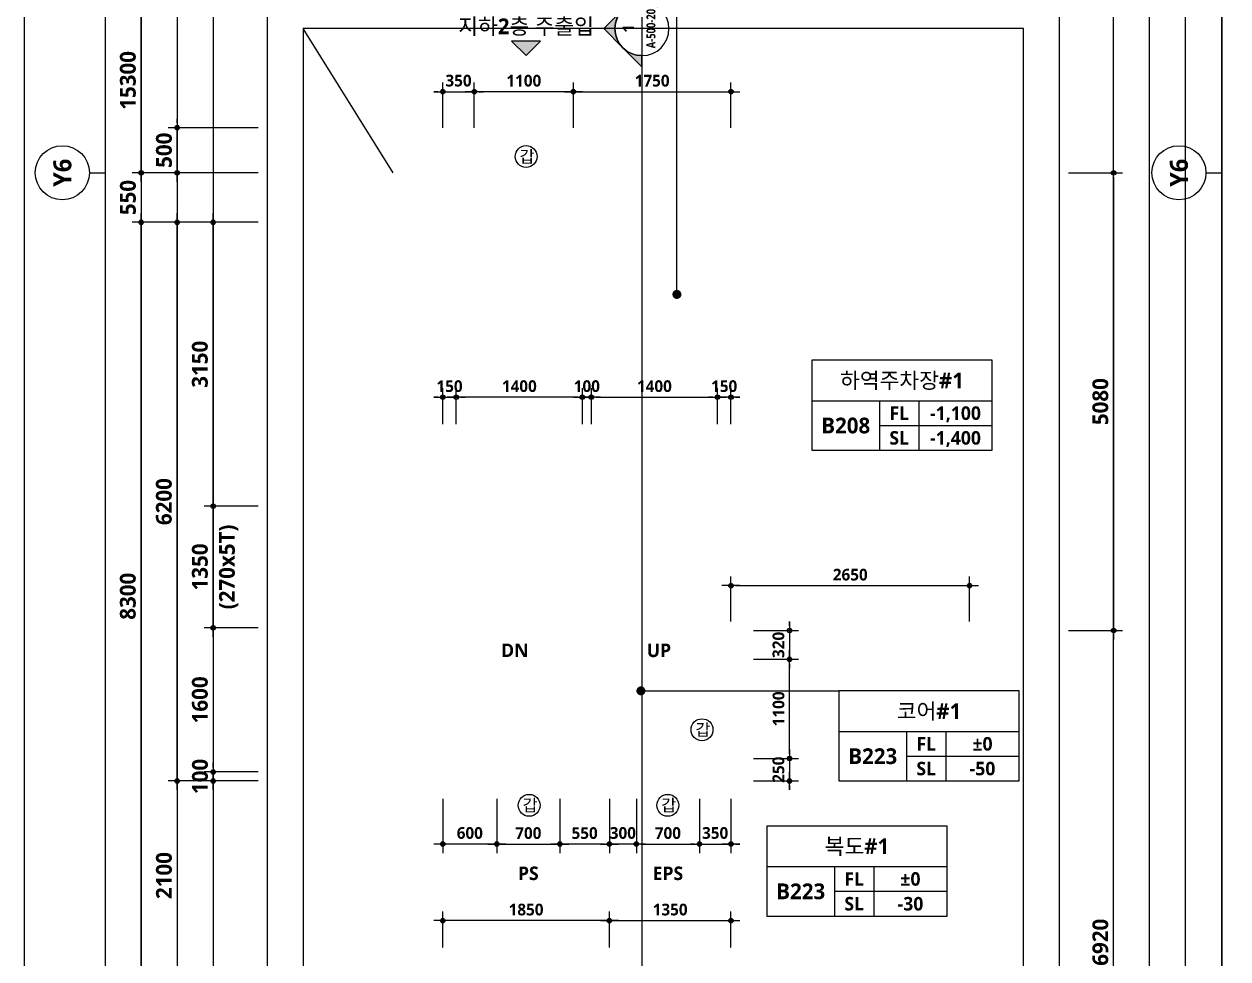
# Model space of a CAD drawing. Header units: millimetres. Extents: x -12482 to 126000, y 0 to 220200.
# Drawn here: x 1000 to 14369, y 12375 to 22750 of the extents above; entities that cross this region are included whole.
import ezdxf
from ezdxf.enums import TextEntityAlignment as Align

# ---------------------------------------------------------------- set-up
doc = ezdxf.new("R2010")
doc.units = ezdxf.units.MM
doc.header["$LTSCALE"] = 60
doc.linetypes.add('CEN', pattern=[62, 60, -1, 0, -1])
doc.layers.get('Defpoints').update_dxf_attribs({"color": 153})
for name, color, linetype in [('A-ANNO-DIM', 4, 'Continuous'), ('A-ANNO-ENT', 1, 'Continuous'), ('A-ANNO-GRA1', 7, 'Continuous'), ('A-ANNO-SYMB', 7, 'Continuous'), ('A-ANNO-TEXT1', 7, 'Continuous'), ('A-ANNO-TEXT2', 3, 'Continuous'), ('A-ANNO-TITL', 7, 'Continuous'), ('A-ST-AXIS-BUB', 7, 'Continuous'), ('A-ST-AXIS-DIM', 7, 'Continuous'), ('AA-MKXS', 3, 'Continuous'), ('AA-MKXX', 3, 'Continuous')]:
    doc.layers.add(name, color=color, linetype=linetype)
for name, color, linetype, plot in [('Defpoint', 161, 'Continuous', False), ('G(그리드1)', 185, 'Continuous', False), ('G(그리드2)', 235, 'Continuous', False)]:
    doc.layers.add(name, color=color, linetype=linetype, plot=plot)
doc.styles.add('2020음성 1차', font='NanumGothicBold.ttf')
doc.styles.add('SAMOO', font='romans.shx', dxfattribs={"bigfont": 'whgtxt.shx'})
doc.styles.add('SH_나눔', font='')
doc.styles.add('SH_진천_나눔', font='')
doc.styles.get('SH_나눔').set_extended_font_data('NanumGothic', bold=True)
doc.styles.get('SH_진천_나눔').set_extended_font_data('NanumGothic', bold=True)
doc.dimstyles.new('SHP 50', dxfattribs={"dimscale": 50, "dimtxt": 3.5, "dimasz": 1, "dimexe": 2, "dimexo": 2, "dimgap": 1, "dimtad": 1, "dimdec": 0, "dimzin": 0, "dimdsep": 46, "dimtxsty": 'SH_진천_나눔', "dimblk": 'DIMDOT', "dimcen": 0.09, "dimclrd": 256, "dimclre": 256, "dimclrt": 3, "dimadec": 0, "dimazin": 1, "dimtfac": 1, "dimtdec": 0, "dimtix": 1, "dimtmove": 2, "dimatfit": 0, "dimldrblk": 'DIMDOT', "dimfxl": 1, "dimtolj": 1, "dimtzin": 0, "dimlwd": -1, "dimlwe": -1, "dimarcsym": 0})
doc.dimstyles.new('SHP 50내부', dxfattribs={"dimscale": 50, "dimtxt": 2.6, "dimasz": 1, "dimexe": 2, "dimexo": 2, "dimgap": 1, "dimtad": 1, "dimdec": 0, "dimzin": 0, "dimdsep": 46, "dimtxsty": '2020음성 1차', "dimblk": 'DIMDOT', "dimcen": 0.09, "dimclrd": 256, "dimclre": 256, "dimclrt": 3, "dimadec": 0, "dimazin": 1, "dimtfac": 1, "dimtdec": 0, "dimtix": 1, "dimtmove": 2, "dimatfit": 0, "dimldrblk": 'DIMDOT', "dimfxl": 1, "dimtolj": 1, "dimtzin": 0, "dimlwd": -1, "dimlwe": -1, "dimarcsym": 0})

# ---------------------------------------------------------------- blocks, each defined once
blk = doc.blocks.new('DIMDOT')
at = {"color": 0}
blk.add_line((-2, 0), (2, 0), dxfattribs=at)
for radius in [0.5, 0.25]:
    blk.add_circle((0, 0), radius, dxfattribs=at)
blk = doc.blocks.new('*D17048')
at = {"layer": 'A-ST-AXIS-DIM'}
for p, q in [((3600, 20550), (2200, 20550)), ((2300, 12300), (2300, 20500)), ((3600, 12250), (2200, 12250))]:
    blk.add_line(p, q, dxfattribs=at)
at = {"layer": 'Defpoints', "color": 0}
for p in [(2300, 20550), (3700, 20550), (3700, 12250)]:
    blk.add_point(p, dxfattribs=at)
at = {"layer": 'A-ST-AXIS-DIM', "linetype": 'ByBlock', "xscale": 50, "yscale": 50, "zscale": 50}
for p, rotation in [((2300, 20550), 90), ((2300, 12250), 270)]:
    blk.add_blockref('DIMDOT', p, dxfattribs=dict(at, rotation=rotation))
at = {"layer": 'A-ST-AXIS-DIM', "color": 3, "insert": (2153, 16400), "char_height": 175, "attachment_point": 5, "rotation": 90, "style": 'SH_진천_나눔'}
blk.add_mtext('\\A1;8300', dxfattribs=at)
blk = doc.blocks.new('A-ST-AXIS-BUB-1')
at = {"layer": 'A-ST-AXIS-BUB'}
blk.add_line((0, 350), (0, 0), dxfattribs=at)
blk.add_circle((0, 950), 600, dxfattribs=at)
blk = doc.blocks.new('*D17052')
at = {"layer": 'A-ST-AXIS-DIM'}
for p, q in [((12600, 21100), (13200, 21100)), ((13100, 21050), (13100, 16070)), ((12600, 16020), (13200, 16020))]:
    blk.add_line(p, q, dxfattribs=at)
at = {"layer": 'Defpoints', "color": 0}
for p in [(12500, 21100), (12500, 16020), (13100, 16020)]:
    blk.add_point(p, dxfattribs=at)
at = {"layer": 'A-ST-AXIS-DIM', "linetype": 'ByBlock', "xscale": 50, "yscale": 50, "zscale": 50}
for p, rotation in [((13100, 21100), 90), ((13100, 16020), 270)]:
    blk.add_blockref('DIMDOT', p, dxfattribs=dict(at, rotation=rotation))
at = {"layer": 'A-ST-AXIS-DIM', "color": 3, "insert": (12953, 18560), "char_height": 175, "attachment_point": 5, "rotation": 90, "style": 'SH_진천_나눔'}
blk.add_mtext('\\A1;5080', dxfattribs=at)
blk = doc.blocks.new('*D17053')
at = {"layer": 'A-ST-AXIS-DIM'}
for p, q in [((12600, 16020), (13200, 16020)), ((13100, 9150), (13100, 15970)), ((12600, 9100), (13200, 9100))]:
    blk.add_line(p, q, dxfattribs=at)
at = {"layer": 'Defpoints', "color": 0}
for p in [(12500, 16020), (13100, 16020), (12500, 9100)]:
    blk.add_point(p, dxfattribs=at)
at = {"layer": 'A-ST-AXIS-DIM', "linetype": 'ByBlock', "xscale": 50, "yscale": 50, "zscale": 50}
for p, rotation in [((13100, 16020), 90.00000000000001), ((13100, 9100), 270)]:
    blk.add_blockref('DIMDOT', p, dxfattribs=dict(at, rotation=rotation))
at = {"layer": 'A-ST-AXIS-DIM', "color": 3, "insert": (12953, 12560), "char_height": 175, "attachment_point": 5, "rotation": 90, "style": 'SH_진천_나눔'}
blk.add_mtext('\\A1;6920', dxfattribs=at)
blk = doc.blocks.new('*D17068')
at = {"layer": 'A-ST-AXIS-DIM'}
for p, q in [((3600, 14350), (2600, 14350)), ((2700, 14300), (2700, 12300)), ((3600, 12250), (2600, 12250))]:
    blk.add_line(p, q, dxfattribs=at)
at = {"layer": 'Defpoints', "color": 0}
for p in [(3700, 14350), (2700, 12250), (3700, 12250)]:
    blk.add_point(p, dxfattribs=at)
at = {"layer": 'A-ST-AXIS-DIM', "linetype": 'ByBlock', "xscale": 50, "yscale": 50, "zscale": 50}
for p, rotation in [((2700, 14350), 90), ((2700, 12250), 270)]:
    blk.add_blockref('DIMDOT', p, dxfattribs=dict(at, rotation=rotation))
at = {"layer": 'A-ST-AXIS-DIM', "color": 3, "insert": (2554, 13300), "char_height": 175, "attachment_point": 5, "rotation": 90, "style": 'SH_진천_나눔'}
blk.add_mtext('\\A1;2100', dxfattribs=at)
blk = doc.blocks.new('*D17069')
at = {"layer": 'A-ST-AXIS-DIM'}
for p, q in [((3600, 20550), (2600, 20550)), ((2700, 14400), (2700, 20500)), ((3600, 14350), (2600, 14350))]:
    blk.add_line(p, q, dxfattribs=at)
at = {"layer": 'Defpoints', "color": 0}
for p in [(2700, 20550), (3700, 20550), (3700, 14350)]:
    blk.add_point(p, dxfattribs=at)
at = {"layer": 'A-ST-AXIS-DIM', "linetype": 'ByBlock', "xscale": 50, "yscale": 50, "zscale": 50}
for p, rotation in [((2700, 20550), 90), ((2700, 14350), 270)]:
    blk.add_blockref('DIMDOT', p, dxfattribs=dict(at, rotation=rotation))
at = {"layer": 'A-ST-AXIS-DIM', "color": 3, "insert": (2553, 17450), "char_height": 175, "attachment_point": 5, "rotation": 90, "style": 'SH_진천_나눔'}
blk.add_mtext('\\A1;6200', dxfattribs=at)
blk = doc.blocks.new('*D17400')
at = {"layer": 'A-ST-AXIS-DIM'}
for p, q in [((3600, 21100), (2200, 21100)), ((2300, 21050), (2300, 20600)), ((3600, 20550), (2200, 20550))]:
    blk.add_line(p, q, dxfattribs=at)
at = {"layer": 'Defpoints', "color": 0}
for p in [(3700, 21100), (2300, 20550), (3700, 20550)]:
    blk.add_point(p, dxfattribs=at)
at = {"layer": 'A-ST-AXIS-DIM', "linetype": 'ByBlock', "xscale": 50, "yscale": 50, "zscale": 50}
for p, rotation in [((2300, 21100), 90), ((2300, 20550), 270)]:
    blk.add_blockref('DIMDOT', p, dxfattribs=dict(at, rotation=rotation))
at = {"layer": 'A-ST-AXIS-DIM', "color": 3, "insert": (2154, 20825), "char_height": 175, "attachment_point": 5, "rotation": 90, "style": 'SH_진천_나눔'}
blk.add_mtext('\\A1;550', dxfattribs=at)
blk = doc.blocks.new('*D17422')
at = {"layer": 'A-ST-AXIS-DIM'}
for p, q in [((3600, 17400), (3000, 17400)), ((3100, 16100), (3100, 17350)), ((3600, 16050), (3000, 16050))]:
    blk.add_line(p, q, dxfattribs=at)
at = {"layer": 'Defpoints', "color": 0}
for p in [(3100, 17400), (3700, 17400), (3700, 16050)]:
    blk.add_point(p, dxfattribs=at)
at = {"layer": 'A-ST-AXIS-DIM', "linetype": 'ByBlock', "xscale": 50, "yscale": 50, "zscale": 50}
for p, rotation in [((3100, 17400), 89.99999999999997), ((3100, 16050), 269.9999999999999)]:
    blk.add_blockref('DIMDOT', p, dxfattribs=dict(at, rotation=rotation))
at = {"layer": 'A-ST-AXIS-DIM', "color": 3, "char_height": 175, "attachment_point": 5, "rotation": 90, "style": 'SH_진천_나눔'}
for s, insert in [('\\A1;(270x5T)', (3272, 16725)), ('\\A1;1350', (2953, 16725))]:
    blk.add_mtext(s, dxfattribs=dict(at, insert=insert))
blk = doc.blocks.new('*D17423')
at = {"layer": 'A-ST-AXIS-DIM'}
for p, q in [((3600, 20550), (3000, 20550)), ((3100, 17450), (3100, 20500)), ((3600, 17400), (3000, 17400))]:
    blk.add_line(p, q, dxfattribs=at)
at = {"layer": 'Defpoints', "color": 0}
for p in [(3100, 20550), (3700, 20550), (3700, 17400)]:
    blk.add_point(p, dxfattribs=at)
at = {"layer": 'A-ST-AXIS-DIM', "linetype": 'ByBlock', "xscale": 50, "yscale": 50, "zscale": 50}
for p, rotation in [((3100, 20550), 89.99999999999997), ((3100, 17400), 269.9999999999999)]:
    blk.add_blockref('DIMDOT', p, dxfattribs=dict(at, rotation=rotation))
at = {"layer": 'A-ST-AXIS-DIM', "color": 3, "insert": (2953, 18975), "char_height": 175, "attachment_point": 5, "rotation": 90, "style": 'SH_진천_나눔'}
blk.add_mtext('\\A1;3150', dxfattribs=at)
blk = doc.blocks.new('*D17424')
at = {"layer": 'A-ST-AXIS-DIM'}
for p, q in [((3600, 16050), (3000, 16050)), ((3100, 16000), (3100, 14500)), ((3600, 14450), (3000, 14450))]:
    blk.add_line(p, q, dxfattribs=at)
at = {"layer": 'Defpoints', "color": 0}
for p in [(3700, 16050), (3100, 14450), (3700, 14450)]:
    blk.add_point(p, dxfattribs=at)
at = {"layer": 'A-ST-AXIS-DIM', "linetype": 'ByBlock', "xscale": 50, "yscale": 50, "zscale": 50}
for p, rotation in [((3100, 16050), 90.00000000000004), ((3100, 14450), 270)]:
    blk.add_blockref('DIMDOT', p, dxfattribs=dict(at, rotation=rotation))
at = {"layer": 'A-ST-AXIS-DIM', "color": 3, "insert": (2953, 15250), "char_height": 175, "attachment_point": 5, "rotation": 90, "style": 'SH_진천_나눔'}
blk.add_mtext('\\A1;1600', dxfattribs=at)
blk = doc.blocks.new('*D17425')
at = {"layer": 'A-ST-AXIS-DIM'}
for p, q in [((3600, 14450), (3000, 14450)), ((3100, 14500), (3100, 14550)), ((3100, 14350), (3100, 14450)), ((3600, 14350), (3000, 14350)), ((3100, 14300), (3100, 14250))]:
    blk.add_line(p, q, dxfattribs=at)
at = {"layer": 'Defpoints', "color": 0}
for p in [(3100, 14450), (3700, 14450), (3700, 14350)]:
    blk.add_point(p, dxfattribs=at)
at = {"layer": 'A-ST-AXIS-DIM', "linetype": 'ByBlock', "xscale": 50, "yscale": 50, "zscale": 50}
for p, rotation in [((3100, 14450), 270), ((3100, 14350), 90)]:
    blk.add_blockref('DIMDOT', p, dxfattribs=dict(at, rotation=rotation))
at = {"layer": 'A-ST-AXIS-DIM', "color": 3, "insert": (2954, 14400), "char_height": 175, "attachment_point": 5, "rotation": 90, "style": 'SH_진천_나눔'}
blk.add_mtext('\\A1;100', dxfattribs=at)
blk = doc.blocks.new('*D17472')
at = {"layer": 'A-ANNO-DIM'}
for p, q in [((6000, 21600), (6000, 22100)), ((7100, 21600), (7100, 22100)), ((7050, 22000), (6050, 22000))]:
    blk.add_line(p, q, dxfattribs=at)
at = {"layer": 'Defpoints', "color": 0}
for p in [(6000, 22000), (6000, 21500), (7100, 21500)]:
    blk.add_point(p, dxfattribs=at)
at = {"layer": 'A-ANNO-DIM', "linetype": 'ByBlock', "xscale": 50, "yscale": 50, "zscale": 50, "rotation": 180}
blk.add_blockref('DIMDOT', (6000, 22000), dxfattribs=at)
at = {"layer": 'A-ANNO-DIM', "linetype": 'ByBlock', "xscale": 50, "yscale": 50, "zscale": 50}
blk.add_blockref('DIMDOT', (7100, 22000), dxfattribs=at)
at = {"layer": 'A-ANNO-DIM', "color": 3, "insert": (6550, 22121), "char_height": 130, "attachment_point": 5, "style": '2020음성 1차'}
blk.add_mtext('\\A1;1100', dxfattribs=at)
blk = doc.blocks.new('*D17473')
at = {"layer": 'A-ANNO-DIM'}
for p, q in [((5650, 21600), (5650, 22100)), ((6000, 21600), (6000, 22100)), ((5600, 22000), (5550, 22000)), ((5650, 22000), (6000, 22000)), ((6050, 22000), (6100, 22000))]:
    blk.add_line(p, q, dxfattribs=at)
at = {"layer": 'Defpoints', "color": 0}
for p in [(6000, 22000), (5650, 21500), (6000, 21500)]:
    blk.add_point(p, dxfattribs=at)
at = {"layer": 'A-ANNO-DIM', "linetype": 'ByBlock', "xscale": 50, "yscale": 50, "zscale": 50}
blk.add_blockref('DIMDOT', (5650, 22000), dxfattribs=at)
at = {"layer": 'A-ANNO-DIM', "linetype": 'ByBlock', "xscale": 50, "yscale": 50, "zscale": 50, "rotation": 180}
blk.add_blockref('DIMDOT', (6000, 22000), dxfattribs=at)
at = {"layer": 'A-ANNO-DIM', "color": 3, "insert": (5825, 22122), "char_height": 130, "attachment_point": 5, "style": '2020음성 1차'}
blk.add_mtext('\\A1;350', dxfattribs=at)
blk = doc.blocks.new('*D17474')
at = {"layer": 'A-ANNO-DIM'}
for p, q in [((7100, 21600), (7100, 22100)), ((8850, 21600), (8850, 22100)), ((7150, 22000), (8800, 22000))]:
    blk.add_line(p, q, dxfattribs=at)
at = {"layer": 'Defpoints', "color": 0}
for p in [(8850, 22000), (7100, 21500), (8850, 21500)]:
    blk.add_point(p, dxfattribs=at)
at = {"layer": 'A-ANNO-DIM', "linetype": 'ByBlock', "xscale": 50, "yscale": 50, "zscale": 50, "rotation": 180}
blk.add_blockref('DIMDOT', (7100, 22000), dxfattribs=at)
at = {"layer": 'A-ANNO-DIM', "linetype": 'ByBlock', "xscale": 50, "yscale": 50, "zscale": 50}
blk.add_blockref('DIMDOT', (8850, 22000), dxfattribs=at)
at = {"layer": 'A-ANNO-DIM', "color": 3, "insert": (7975, 22121), "char_height": 130, "attachment_point": 5, "style": '2020음성 1차'}
blk.add_mtext('\\A1;1750', dxfattribs=at)
blk = doc.blocks.new('*D17481')
at = {"layer": 'A-ANNO-DIM'}
for p, q in [((7150, 18610), (7100, 18610)), ((7200, 18310), (7200, 18710)), ((7200, 18610), (7300, 18610)), ((7300, 18310), (7300, 18710)), ((7350, 18610), (7400, 18610))]:
    blk.add_line(p, q, dxfattribs=at)
at = {"layer": 'Defpoints', "color": 0}
for p in [(7300, 18610), (7200, 18210), (7300, 18210)]:
    blk.add_point(p, dxfattribs=at)
at = {"layer": 'A-ANNO-DIM', "linetype": 'ByBlock', "xscale": 50, "yscale": 50, "zscale": 50}
blk.add_blockref('DIMDOT', (7200, 18610), dxfattribs=at)
at = {"layer": 'A-ANNO-DIM', "linetype": 'ByBlock', "xscale": 50, "yscale": 50, "zscale": 50, "rotation": 180}
blk.add_blockref('DIMDOT', (7300, 18610), dxfattribs=at)
at = {"layer": 'A-ANNO-DIM', "color": 3, "insert": (7250, 18731), "char_height": 130, "attachment_point": 5, "style": '2020음성 1차'}
blk.add_mtext('\\A1;100', dxfattribs=at)
blk = doc.blocks.new('*D17482')
at = {"layer": 'A-ANNO-DIM'}
for p, q in [((5800, 18310), (5800, 18710)), ((7150, 18610), (5850, 18610)), ((7200, 18310), (7200, 18710))]:
    blk.add_line(p, q, dxfattribs=at)
at = {"layer": 'Defpoints', "color": 0}
for p in [(5800, 18610), (5800, 18210), (7200, 18210)]:
    blk.add_point(p, dxfattribs=at)
at = {"layer": 'A-ANNO-DIM', "linetype": 'ByBlock', "xscale": 50, "yscale": 50, "zscale": 50, "rotation": 180}
blk.add_blockref('DIMDOT', (5800, 18610), dxfattribs=at)
at = {"layer": 'A-ANNO-DIM', "linetype": 'ByBlock', "xscale": 50, "yscale": 50, "zscale": 50}
blk.add_blockref('DIMDOT', (7200, 18610), dxfattribs=at)
at = {"layer": 'A-ANNO-DIM', "color": 3, "insert": (6500, 18731), "char_height": 130, "attachment_point": 5, "style": '2020음성 1차'}
blk.add_mtext('\\A1;1400', dxfattribs=at)
blk = doc.blocks.new('*D17483')
at = {"layer": 'A-ANNO-DIM'}
for p, q in [((5600, 18610), (5550, 18610)), ((5650, 18310), (5650, 18710)), ((5650, 18610), (5800, 18610)), ((5800, 18310), (5800, 18710)), ((5850, 18610), (5900, 18610))]:
    blk.add_line(p, q, dxfattribs=at)
at = {"layer": 'Defpoints', "color": 0}
for p in [(5800, 18610), (5650, 18210), (5800, 18210)]:
    blk.add_point(p, dxfattribs=at)
at = {"layer": 'A-ANNO-DIM', "linetype": 'ByBlock', "xscale": 50, "yscale": 50, "zscale": 50}
blk.add_blockref('DIMDOT', (5650, 18610), dxfattribs=at)
at = {"layer": 'A-ANNO-DIM', "linetype": 'ByBlock', "xscale": 50, "yscale": 50, "zscale": 50, "rotation": 180}
blk.add_blockref('DIMDOT', (5800, 18610), dxfattribs=at)
at = {"layer": 'A-ANNO-DIM', "color": 3, "insert": (5725, 18731), "char_height": 130, "attachment_point": 5, "style": '2020음성 1차'}
blk.add_mtext('\\A1;150', dxfattribs=at)
blk = doc.blocks.new('*D17484')
at = {"layer": 'A-ANNO-DIM'}
for p, q in [((7300, 18310), (7300, 18710)), ((7350, 18610), (8650, 18610)), ((8700, 18310), (8700, 18710))]:
    blk.add_line(p, q, dxfattribs=at)
at = {"layer": 'Defpoints', "color": 0}
for p in [(8700, 18610), (7300, 18210), (8700, 18210)]:
    blk.add_point(p, dxfattribs=at)
at = {"layer": 'A-ANNO-DIM', "linetype": 'ByBlock', "xscale": 50, "yscale": 50, "zscale": 50, "rotation": 180}
blk.add_blockref('DIMDOT', (7300, 18610), dxfattribs=at)
at = {"layer": 'A-ANNO-DIM', "linetype": 'ByBlock', "xscale": 50, "yscale": 50, "zscale": 50}
blk.add_blockref('DIMDOT', (8700, 18610), dxfattribs=at)
at = {"layer": 'A-ANNO-DIM', "color": 3, "insert": (8000, 18731), "char_height": 130, "attachment_point": 5, "style": '2020음성 1차'}
blk.add_mtext('\\A1;1400', dxfattribs=at)
blk = doc.blocks.new('*D17485')
at = {"layer": 'A-ANNO-DIM'}
for p, q in [((8650, 18610), (8600, 18610)), ((8700, 18310), (8700, 18710)), ((8850, 18610), (8700, 18610)), ((8850, 18310), (8850, 18710)), ((8900, 18610), (8950, 18610))]:
    blk.add_line(p, q, dxfattribs=at)
at = {"layer": 'Defpoints', "color": 0}
for p in [(8700, 18610), (8700, 18210), (8850, 18210)]:
    blk.add_point(p, dxfattribs=at)
at = {"layer": 'A-ANNO-DIM', "linetype": 'ByBlock', "xscale": 50, "yscale": 50, "zscale": 50}
blk.add_blockref('DIMDOT', (8700, 18610), dxfattribs=at)
at = {"layer": 'A-ANNO-DIM', "linetype": 'ByBlock', "xscale": 50, "yscale": 50, "zscale": 50, "rotation": 180}
blk.add_blockref('DIMDOT', (8850, 18610), dxfattribs=at)
at = {"layer": 'A-ANNO-DIM', "color": 3, "insert": (8775, 18731), "char_height": 130, "attachment_point": 5, "style": '2020음성 1차'}
blk.add_mtext('\\A1;150', dxfattribs=at)
blk = doc.blocks.new('*D17486')
at = {"layer": 'A-ANNO-DIM'}
for p, q in [((5650, 12500), (5650, 12900)), ((7500, 12500), (7500, 12900)), ((7450, 12800), (5700, 12800))]:
    blk.add_line(p, q, dxfattribs=at)
at = {"layer": 'Defpoints', "color": 0}
for p in [(5650, 12800), (5650, 12400), (7500, 12400)]:
    blk.add_point(p, dxfattribs=at)
at = {"layer": 'A-ANNO-DIM', "linetype": 'ByBlock', "xscale": 50, "yscale": 50, "zscale": 50, "rotation": 180}
blk.add_blockref('DIMDOT', (5650, 12800), dxfattribs=at)
at = {"layer": 'A-ANNO-DIM', "linetype": 'ByBlock', "xscale": 50, "yscale": 50, "zscale": 50}
blk.add_blockref('DIMDOT', (7500, 12800), dxfattribs=at)
at = {"layer": 'A-ANNO-DIM', "color": 3, "insert": (6575, 12922), "char_height": 130, "attachment_point": 5, "style": '2020음성 1차'}
blk.add_mtext('\\A1;1850', dxfattribs=at)
blk = doc.blocks.new('*D17487')
at = {"layer": 'A-ANNO-DIM'}
for p, q in [((7500, 12500), (7500, 12900)), ((8850, 12500), (8850, 12900)), ((7550, 12800), (8800, 12800))]:
    blk.add_line(p, q, dxfattribs=at)
at = {"layer": 'Defpoints', "color": 0}
for p in [(8850, 12800), (7500, 12400), (8850, 12400)]:
    blk.add_point(p, dxfattribs=at)
at = {"layer": 'A-ANNO-DIM', "linetype": 'ByBlock', "xscale": 50, "yscale": 50, "zscale": 50, "rotation": 180}
blk.add_blockref('DIMDOT', (7500, 12800), dxfattribs=at)
at = {"layer": 'A-ANNO-DIM', "linetype": 'ByBlock', "xscale": 50, "yscale": 50, "zscale": 50}
blk.add_blockref('DIMDOT', (8850, 12800), dxfattribs=at)
at = {"layer": 'A-ANNO-DIM', "color": 3, "insert": (8175, 12922), "char_height": 130, "attachment_point": 5, "style": '2020음성 1차'}
blk.add_mtext('\\A1;1350', dxfattribs=at)
blk = doc.blocks.new('*D17488')
at = {"layer": 'A-ANNO-DIM'}
for p, q in [((9100, 14600), (9600, 14600)), ((9500, 14650), (9500, 14700)), ((9500, 14600), (9500, 14350)), ((9100, 14350), (9600, 14350)), ((9500, 14300), (9500, 14250))]:
    blk.add_line(p, q, dxfattribs=at)
at = {"layer": 'Defpoints', "color": 0}
for p in [(9000, 14600), (9000, 14350), (9500, 14350)]:
    blk.add_point(p, dxfattribs=at)
at = {"layer": 'A-ANNO-DIM', "linetype": 'ByBlock', "xscale": 50, "yscale": 50, "zscale": 50}
for p, rotation in [((9500, 14600), 270), ((9500, 14350), 90)]:
    blk.add_blockref('DIMDOT', p, dxfattribs=dict(at, rotation=rotation))
at = {"layer": 'A-ANNO-DIM', "color": 3, "insert": (9378, 14475), "char_height": 130, "attachment_point": 5, "rotation": 90, "style": '2020음성 1차'}
blk.add_mtext('\\A1;250', dxfattribs=at)
blk = doc.blocks.new('*D17489')
at = {"layer": 'A-ANNO-DIM'}
for p, q in [((9100, 15700), (9600, 15700)), ((9500, 14650), (9500, 15650)), ((9100, 14600), (9600, 14600))]:
    blk.add_line(p, q, dxfattribs=at)
at = {"layer": 'Defpoints', "color": 0}
for p in [(9000, 15700), (9500, 15700), (9000, 14600)]:
    blk.add_point(p, dxfattribs=at)
at = {"layer": 'A-ANNO-DIM', "linetype": 'ByBlock', "xscale": 50, "yscale": 50, "zscale": 50}
for p, rotation in [((9500, 15700), 90), ((9500, 14600), 270)]:
    blk.add_blockref('DIMDOT', p, dxfattribs=dict(at, rotation=rotation))
at = {"layer": 'A-ANNO-DIM', "color": 3, "insert": (9379, 15150), "char_height": 130, "attachment_point": 5, "rotation": 90, "style": '2020음성 1차'}
blk.add_mtext('\\A1;1100', dxfattribs=at)
blk = doc.blocks.new('*D17490')
at = {"layer": 'A-ANNO-DIM'}
for p, q in [((9500, 16070), (9500, 16120)), ((9100, 16020), (9600, 16020)), ((9500, 16020), (9500, 15700)), ((9100, 15700), (9600, 15700)), ((9500, 15650), (9500, 15600))]:
    blk.add_line(p, q, dxfattribs=at)
at = {"layer": 'Defpoints', "color": 0}
for p in [(9000, 16020), (9000, 15700), (9500, 15700)]:
    blk.add_point(p, dxfattribs=at)
at = {"layer": 'A-ANNO-DIM', "linetype": 'ByBlock', "xscale": 50, "yscale": 50, "zscale": 50}
for p, rotation in [((9500, 16020), 270), ((9500, 15700), 90)]:
    blk.add_blockref('DIMDOT', p, dxfattribs=dict(at, rotation=rotation))
at = {"layer": 'A-ANNO-DIM', "color": 3, "insert": (9378, 15860), "char_height": 130, "attachment_point": 5, "rotation": 90, "style": '2020음성 1차'}
blk.add_mtext('\\A1;320', dxfattribs=at)
blk = doc.blocks.new('갑종 TEXT100')
at = {"layer": 'A-ANNO-SYMB'}
blk.add_circle((0, 0), 243, dxfattribs=at)
at = {"layer": 'A-ANNO-TITL', "style": '2020음성 1차'}
blk.add_text('갑 ', height=266.7, dxfattribs=at).set_placement((67, 0), align=Align.MIDDLE_CENTER)
blk = doc.blocks.new('*D17501')
at = {"layer": 'A-ANNO-DIM'}
for p, q in [((7500, 14150), (7500, 13550)), ((7800, 14150), (7800, 13550)), ((7450, 13650), (7400, 13650)), ((7800, 13650), (7500, 13650)), ((7850, 13650), (7900, 13650))]:
    blk.add_line(p, q, dxfattribs=at)
at = {"layer": 'Defpoints', "color": 0}
for p in [(7500, 14250), (7800, 14250), (7500, 13650)]:
    blk.add_point(p, dxfattribs=at)
at = {"layer": 'A-ANNO-DIM', "linetype": 'ByBlock', "xscale": 50, "yscale": 50, "zscale": 50}
blk.add_blockref('DIMDOT', (7500, 13650), dxfattribs=at)
at = {"layer": 'A-ANNO-DIM', "linetype": 'ByBlock', "xscale": 50, "yscale": 50, "zscale": 50, "rotation": 180}
blk.add_blockref('DIMDOT', (7800, 13650), dxfattribs=at)
at = {"layer": 'A-ANNO-DIM', "color": 3, "insert": (7650, 13772), "char_height": 130, "attachment_point": 5, "style": '2020음성 1차'}
blk.add_mtext('\\A1;300', dxfattribs=at)
blk = doc.blocks.new('*D17502')
at = {"layer": 'A-ANNO-DIM'}
for p, q in [((8500, 14150), (8500, 13550)), ((8850, 14150), (8850, 13550)), ((8450, 13650), (8400, 13650)), ((8500, 13650), (8850, 13650)), ((8900, 13650), (8950, 13650))]:
    blk.add_line(p, q, dxfattribs=at)
at = {"layer": 'Defpoints', "color": 0}
for p in [(8500, 14250), (8850, 14250), (8850, 13650)]:
    blk.add_point(p, dxfattribs=at)
at = {"layer": 'A-ANNO-DIM', "linetype": 'ByBlock', "xscale": 50, "yscale": 50, "zscale": 50}
blk.add_blockref('DIMDOT', (8500, 13650), dxfattribs=at)
at = {"layer": 'A-ANNO-DIM', "linetype": 'ByBlock', "xscale": 50, "yscale": 50, "zscale": 50, "rotation": 180}
blk.add_blockref('DIMDOT', (8850, 13650), dxfattribs=at)
at = {"layer": 'A-ANNO-DIM', "color": 3, "insert": (8675, 13772), "char_height": 130, "attachment_point": 5, "style": '2020음성 1차'}
blk.add_mtext('\\A1;350', dxfattribs=at)
blk = doc.blocks.new('*D17503')
at = {"layer": 'A-ANNO-DIM'}
for p, q in [((6950, 14150), (6950, 13550)), ((7500, 14150), (7500, 13550)), ((7450, 13650), (7000, 13650))]:
    blk.add_line(p, q, dxfattribs=at)
at = {"layer": 'Defpoints', "color": 0}
for p in [(6950, 14250), (7500, 14250), (6950, 13650)]:
    blk.add_point(p, dxfattribs=at)
at = {"layer": 'A-ANNO-DIM', "linetype": 'ByBlock', "xscale": 50, "yscale": 50, "zscale": 50, "rotation": 180}
blk.add_blockref('DIMDOT', (6950, 13650), dxfattribs=at)
at = {"layer": 'A-ANNO-DIM', "linetype": 'ByBlock', "xscale": 50, "yscale": 50, "zscale": 50}
blk.add_blockref('DIMDOT', (7500, 13650), dxfattribs=at)
at = {"layer": 'A-ANNO-DIM', "color": 3, "insert": (7225, 13771), "char_height": 130, "attachment_point": 5, "style": '2020음성 1차'}
blk.add_mtext('\\A1;550', dxfattribs=at)
blk = doc.blocks.new('*D17504')
at = {"layer": 'A-ANNO-DIM'}
for p, q in [((6250, 14150), (6250, 13550)), ((6950, 14150), (6950, 13550)), ((6300, 13650), (6900, 13650))]:
    blk.add_line(p, q, dxfattribs=at)
at = {"layer": 'Defpoints', "color": 0}
for p in [(6250, 14250), (6950, 14250), (6950, 13650)]:
    blk.add_point(p, dxfattribs=at)
at = {"layer": 'A-ANNO-DIM', "linetype": 'ByBlock', "xscale": 50, "yscale": 50, "zscale": 50, "rotation": 180}
blk.add_blockref('DIMDOT', (6250, 13650), dxfattribs=at)
at = {"layer": 'A-ANNO-DIM', "linetype": 'ByBlock', "xscale": 50, "yscale": 50, "zscale": 50}
blk.add_blockref('DIMDOT', (6950, 13650), dxfattribs=at)
at = {"layer": 'A-ANNO-DIM', "color": 3, "insert": (6600, 13771), "char_height": 130, "attachment_point": 5, "style": '2020음성 1차'}
blk.add_mtext('\\A1;700', dxfattribs=at)
blk = doc.blocks.new('*D17505')
at = {"layer": 'A-ANNO-DIM'}
for p, q in [((5650, 14150), (5650, 13550)), ((6250, 14150), (6250, 13550)), ((6200, 13650), (5700, 13650))]:
    blk.add_line(p, q, dxfattribs=at)
at = {"layer": 'Defpoints', "color": 0}
for p in [(5650, 14250), (6250, 14250), (5650, 13650)]:
    blk.add_point(p, dxfattribs=at)
at = {"layer": 'A-ANNO-DIM', "linetype": 'ByBlock', "xscale": 50, "yscale": 50, "zscale": 50, "rotation": 180}
blk.add_blockref('DIMDOT', (5650, 13650), dxfattribs=at)
at = {"layer": 'A-ANNO-DIM', "linetype": 'ByBlock', "xscale": 50, "yscale": 50, "zscale": 50}
blk.add_blockref('DIMDOT', (6250, 13650), dxfattribs=at)
at = {"layer": 'A-ANNO-DIM', "color": 3, "insert": (5950, 13772), "char_height": 130, "attachment_point": 5, "style": '2020음성 1차'}
blk.add_mtext('\\A1;600', dxfattribs=at)
blk = doc.blocks.new('G$C9D92D8A7')
at = {"layer": 'A-ANNO-GRA1'}
for p, q in [((0, 11), (40, 11)), ((15, 11), (15, 0)), ((23.75, 11), (23.75, 0)), ((15, 5.5), (40, 5.5))]:
    blk.add_line(p, q, dxfattribs=at)
blk.add_lwpolyline([(0, 20), (0, 0), (40, 0), (40, 20)], close=True, dxfattribs=at)
at = {"style": '2020음성 1차'}
for tag, height, p in [('실명', 3.5, (20, 15.5)), ('마감레벨', 3, (31.875, 8.25)), ('실번호', 3.5, (7.5, 5.5)), ('구조레벨', 3, (31.875, 2.75))]:
    blk.add_attdef(tag, text='', height=height, dxfattribs=at).set_placement(p, align=Align.MIDDLE_CENTER)
at = {"layer": 'A-ANNO-TEXT1', "style": 'SH_나눔'}
for s, p in [('FL', (19.375, 8.25)), ('SL', (19.375, 2.75))]:
    blk.add_text(s, height=3, dxfattribs=at).set_placement(p, align=Align.MIDDLE)
blk = doc.blocks.new('*D17714')
at = {"layer": 'A-ST-AXIS-DIM'}
for p, q in [((2700, 21650), (2700, 21700)), ((3600, 21600), (2600, 21600)), ((2700, 21100), (2700, 21600)), ((3600, 21100), (2600, 21100)), ((2700, 21050), (2700, 21000))]:
    blk.add_line(p, q, dxfattribs=at)
at = {"layer": 'Defpoints', "color": 0}
for p in [(2700, 21600), (3700, 21600), (3700, 21100)]:
    blk.add_point(p, dxfattribs=at)
at = {"layer": 'A-ST-AXIS-DIM', "linetype": 'ByBlock', "xscale": 50, "yscale": 50, "zscale": 50}
for p, rotation in [((2700, 21600), 270), ((2700, 21100), 90)]:
    blk.add_blockref('DIMDOT', p, dxfattribs=dict(at, rotation=rotation))
at = {"layer": 'A-ST-AXIS-DIM', "color": 3, "insert": (2554, 21350), "char_height": 175, "attachment_point": 5, "rotation": 90, "style": 'SH_진천_나눔'}
blk.add_mtext('\\A1;500', dxfattribs=at)
blk = doc.blocks.new('*U15082')
at = {"layer": 'AA-MKXX'}
blk.add_hatch(color=256, dxfattribs=at).paths.add_polyline_path([(48000, 600), (47790, 0), (48000, 0)])
at = {"layer": 'AA-MKXX', "linetype": 'CEN', "ltscale": 300}
blk.add_line((900, 0), (48000, 0), dxfattribs=at)
at = {"layer": 'AA-MKXX'}
blk.add_lwpolyline([(48000, 0), (48000, 600), (47790, 0)], close=True, dxfattribs=at)
blk = doc.blocks.new('*U15083')
at = {"layer": 'AA-MKXS'}
blk.add_hatch(color=3, dxfattribs=at).paths.add_polyline_path([(0, 8.49), (-4.24, 4.24, -0.414214), (4.24, 4.24)])
h = blk.add_hatch(color=3, dxfattribs=at)
h.paths.add_polyline_path([(-8.49, 0), (-6, 0, -0.198912), (-4.24, 4.24)])
h.paths.add_polyline_path([(6, 0), (8.49, 0), (4.24, 4.24, -0.198912)])
at = {"layer": 'AA-MKXS', "color": 3, "linetype": 'Continuous', "ltscale": 5}
blk.add_line((-6, 0), (6, 0), dxfattribs=at)
at = {"layer": 'AA-MKXS', "color": 3}
for points in [[(4.24, 4.24, 0.414214), (-4.24, 4.24), (0, 8.49)], [(-4.24, 4.24, 0.198912), (-6, 0), (-8.49, 0)], [(8.49, 0), (6, 0, 0.198912), (4.24, 4.24)]]:
    blk.add_lwpolyline(points, format="xyb", close=True, dxfattribs=at)
at = {"layer": 'AA-MKXS', "color": 3, "linetype": 'Continuous', "ltscale": 5}
blk.add_circle((0, 0), 6, dxfattribs=at)
at = {"layer": 'AA-MKXS', "style": 'SAMOO', "width": 0.85}
blk.add_attdef('ViewNUM', text='', height=2.5, dxfattribs=at).set_placement((0, 1), align=Align.BOTTOM_CENTER)
blk.add_attdef('SheetNUM', text='', height=2.5, dxfattribs=at).set_placement((0, -1), align=Align.TOP_CENTER)
blk = doc.blocks.new('*D19786')
at = {"layer": 'A-ANNO-DIM'}
for p, q in [((8850, 16118), (8850, 16618)), ((11500, 16118), (11500, 16618)), ((8900, 16518), (11450, 16518))]:
    blk.add_line(p, q, dxfattribs=at)
at = {"layer": 'Defpoints', "color": 0}
for p in [(11500, 16518), (8850, 16018), (11500, 16018)]:
    blk.add_point(p, dxfattribs=at)
at = {"layer": 'A-ANNO-DIM', "linetype": 'ByBlock', "xscale": 50, "yscale": 50, "zscale": 50, "rotation": 180}
blk.add_blockref('DIMDOT', (8850, 16518), dxfattribs=at)
at = {"layer": 'A-ANNO-DIM', "linetype": 'ByBlock', "xscale": 50, "yscale": 50, "zscale": 50}
blk.add_blockref('DIMDOT', (11500, 16518), dxfattribs=at)
at = {"layer": 'A-ANNO-DIM', "color": 3, "insert": (10175, 16639), "char_height": 130, "attachment_point": 5, "style": '2020음성 1차'}
blk.add_mtext('\\A1;2650', dxfattribs=at)
blk = doc.blocks.new('*D23763')
at = {"layer": 'A-ANNO-DIM'}
for p, q in [((7800, 14150), (7800, 13550)), ((8500, 14150), (8500, 13550)), ((7850, 13650), (8450, 13650))]:
    blk.add_line(p, q, dxfattribs=at)
at = {"layer": 'Defpoints', "color": 0}
for p in [(7800, 14250), (8500, 14250), (8500, 13650)]:
    blk.add_point(p, dxfattribs=at)
at = {"layer": 'A-ANNO-DIM', "linetype": 'ByBlock', "xscale": 50, "yscale": 50, "zscale": 50, "rotation": 180}
blk.add_blockref('DIMDOT', (7800, 13650), dxfattribs=at)
at = {"layer": 'A-ANNO-DIM', "linetype": 'ByBlock', "xscale": 50, "yscale": 50, "zscale": 50}
blk.add_blockref('DIMDOT', (8500, 13650), dxfattribs=at)
at = {"layer": 'A-ANNO-DIM', "color": 3, "insert": (8150, 13771), "char_height": 130, "attachment_point": 5, "style": '2020음성 1차'}
blk.add_mtext('\\A1;700', dxfattribs=at)

msp = doc.modelspace()

# ---------------------------------------------------------------- hatches: boundary and pattern name
at = {"layer": 'A-ANNO-ENT'}
msp.add_hatch(color=256, dxfattribs=at).paths.add_polyline_path([(6413.7, 22561.3), (6736.3, 22561.3), (6575, 22400)])

# ---------------------------------------------------------------- linework, layer by layer
for points in [[(8250, 19750), (8250, 23300)], [(7850, 15350), (10050, 15350)]]:
    msp.add_lwpolyline(points)
at = {"const_width": 50}
for points in [[(8250, 19775, 1), (8250, 19725, 1)], [(7875, 15350, 1), (7825, 15350, 1)]]:
    msp.add_lwpolyline(points, format="xyb", close=True, dxfattribs=at)
at = {"layer": 'A-ANNO-ENT'}
msp.add_lwpolyline([(6736.3, 22561.3), (6413.7, 22561.3), (6575, 22400)], close=True, dxfattribs=at)
at = {"layer": 'A-ST-AXIS-DIM'}
for p, q in [((2300, 21150), (2300, 23100)), ((3200, 21100), (2200, 21100))]:
    msp.add_line(p, q, dxfattribs=at)
at = {"layer": 'Defpoint'}
msp.add_line((5100, 21100), (4100, 22700), dxfattribs=at)
msp.add_lwpolyline([(1000, 1000), (36500, 1000), (36500, 28700), (1000, 28700)], close=True, dxfattribs=at)
at = {"layer": 'Defpoints'}
msp.add_lwpolyline([(36500, 1000), (36500, 28700), (1000, 28700), (1000, 1000)], close=True, dxfattribs=at)
at = {"layer": 'G(그리드1)'}
for points in [[(14300, 25500), (1900, 25500), (1900, 4200), (14300, 4200)], [(26700, 25500), (14300, 25500), (14300, 4200), (26700, 4200)], [(13900, 25100), (2300, 25100), (2300, 5400), (13900, 5400)], [(13500, 24700), (2700, 24700), (2700, 5800), (13500, 5800)], [(13100, 24300), (3100, 24300), (3100, 6200), (13100, 6200)], [(12500, 23100), (3700, 23100), (3700, 7000), (12500, 7000)]]:
    msp.add_lwpolyline(points, close=True, dxfattribs=at)
at = {"layer": 'G(그리드2)'}
msp.add_lwpolyline([(12100, 22700), (4100, 22700), (4100, 7400), (12100, 7400)], close=True, dxfattribs=at)

# ---------------------------------------------------------------- block references
ref = msp.add_blockref('*U15083', (7861.5, 22700), dxfattribs=dict(xscale=-50, yscale=50, zscale=50, rotation=89.99999999999972))
ref.add_attrib('SheetNUM', 'A-500-20', dxfattribs={"layer": 'AA-MKXS', "height": 100, "rotation": 90, "style": '2020음성 1차', "width": 0.8}).set_placement((7911.5, 22700), align=Align.TOP_CENTER)
ref.add_attrib('ViewNUM', '1', dxfattribs={"layer": 'AA-MKXS', "height": 125, "rotation": 90, "style": '2020음성 1차'}).set_placement((7811.5, 22700), align=Align.BOTTOM_CENTER)
at = {"xscale": -0.3333333333333333, "yscale": 0.3333333333333333, "zscale": 0.3333333333333333, "rotation": 89.99999999999967}
msp.add_blockref('*U15082', (7861.5, 23000), dxfattribs=at)
at = {"xscale": 0.5, "yscale": 0.5, "zscale": 0.5}
for p in [(6575, 21280), (8528.5, 14918.4), (6609.2, 14080), (8148.5, 14080)]:
    msp.add_blockref('갑종 TEXT100', p, dxfattribs=at)
at = {"layer": 'A-ANNO-TEXT1'}
ref = msp.add_blockref('G$C9D92D8A7', (9750, 18020), dxfattribs=dict(at, xscale=50, yscale=50, zscale=50))
ref.add_attrib('실명', '하역주차장#1', dxfattribs={"layer": 'A-ANNO-TEXT2', "height": 175, "style": '2020음성 1차'}).set_placement((10750, 18795, 103000), align=Align.MIDDLE_CENTER)
ref.add_attrib('실번호', 'B208', dxfattribs={"layer": 'A-ANNO-TEXT2', "height": 175, "style": '2020음성 1차'}).set_placement((10125, 18295, 103000), align=Align.MIDDLE_CENTER)
ref.add_attrib('마감레벨', '-1,100', dxfattribs={"height": 150, "style": '2020음성 1차'}).set_placement((11343.8, 18432.5, 103000), align=Align.MIDDLE_CENTER)
ref.add_attrib('구조레벨', '-1,400', dxfattribs={"height": 150, "style": '2020음성 1차'}).set_placement((11343.8, 18157.5, 103000), align=Align.MIDDLE_CENTER)
ref = msp.add_blockref('G$C9D92D8A7', (10050, 14350), dxfattribs=dict(at, xscale=50, yscale=50, zscale=50))
ref.add_attrib('실명', '코어#1', dxfattribs={"layer": 'A-ANNO-TEXT2', "height": 175, "style": '2020음성 1차'}).set_placement((11050, 15125, 309000), align=Align.MIDDLE_CENTER)
ref.add_attrib('실번호', 'B223', dxfattribs={"layer": 'A-ANNO-TEXT2', "height": 175, "style": '2020음성 1차'}).set_placement((10425, 14625, 309000), align=Align.MIDDLE_CENTER)
ref.add_attrib('마감레벨', '%%p0', dxfattribs={"height": 150, "style": '2020음성 1차'}).set_placement((11643.8, 14762.5, 309000), align=Align.MIDDLE_CENTER)
ref.add_attrib('구조레벨', '-50', dxfattribs={"height": 150, "style": '2020음성 1차'}).set_placement((11643.8, 14487.5, 309000), align=Align.MIDDLE_CENTER)
ref = msp.add_blockref('G$C9D92D8A7', (9250, 12850), dxfattribs=dict(at, xscale=50, yscale=50, zscale=50))
ref.add_attrib('실명', '복도#1', dxfattribs={"layer": 'A-ANNO-TEXT2', "height": 175, "style": '2020음성 1차'}).set_placement((10250, 13625, 206000), align=Align.MIDDLE_CENTER)
ref.add_attrib('실번호', 'B223', dxfattribs={"layer": 'A-ANNO-TEXT2', "height": 175, "style": '2020음성 1차'}).set_placement((9625, 13125, 206000), align=Align.MIDDLE_CENTER)
ref.add_attrib('마감레벨', '%%p0', dxfattribs={"height": 150, "style": '2020음성 1차'}).set_placement((10843.8, 13262.5, 206000), align=Align.MIDDLE_CENTER)
ref.add_attrib('구조레벨', '-30', dxfattribs={"height": 150, "style": '2020음성 1차'}).set_placement((10843.8, 12987.5, 206000), align=Align.MIDDLE_CENTER)
at = {"layer": 'A-ST-AXIS-BUB', "xscale": 0.5, "yscale": 0.5, "zscale": 0.5, "rotation": 90}
for p in [(1900, 21100), (14300, 21100)]:
    msp.add_blockref('A-ST-AXIS-BUB-1', p, dxfattribs=at)
at = {"layer": 'A-ST-AXIS-DIM', "xscale": 50, "yscale": 50, "zscale": 50, "rotation": 270}
msp.add_blockref('DIMDOT', (2300, 21100), dxfattribs=at)

# ---------------------------------------------------------------- texts
at = {"layer": 'A-ANNO-TEXT1', "style": 'SH_진천_나눔'}
msp.add_text('지하2층 주출입', height=175, dxfattribs=at).set_placement((6575, 22728), align=Align.MIDDLE)
for p in [(1425, 21100), (13825, 21100)]:
    msp.add_text('Y6', height=200, rotation=90, dxfattribs=at).set_placement(p, align=Align.MIDDLE_CENTER)
for s, p in [('DN', (6450, 15800)), ('UP', (8050, 15800)), ('PS', (6600, 13325)), ('EPS', (8150, 13325))]:
    msp.add_text(s, height=150, dxfattribs=at).set_placement(p, align=Align.MIDDLE_CENTER)
at = {"layer": 'A-ST-AXIS-DIM', "color": 3, "insert": (2153.4, 22125), "char_height": 175, "attachment_point": 5, "rotation": 90, "style": 'SH_진천_나눔'}
msp.add_mtext('\\A1;15300', dxfattribs=at)

# ---------------------------------------------------------------- dimensions: what is measured, and where the dimension line sits
at = {"layer": 'A-ANNO-DIM'}
for base, p1, p2, angle, picture, middle in [((6000, 22000), (5650, 21500), (6000, 21500), 0, '*D17473', (5825, 22121.7)), ((6000, 22000), (7100, 21500), (6000, 21500), 180, '*D17472', (6550, 22121.3)), ((8850, 22000), (7100, 21500), (8850, 21500), 0, '*D17474', (7975, 22121.5)), ((5800, 18610), (7200, 18210), (5800, 18210), 180, '*D17482', (6500, 18731.3)), ((8700, 18610), (8850, 18210), (8700, 18210), 180, '*D17485', (8775, 18731.5)), ((9500, 15700), (9000, 16020), (9000, 15700), 270, '*D17490', (9378.3, 15860)), ((9500, 15700), (9000, 14600), (9000, 15700), 90, '*D17489', (9378.7, 15150)), ((9500, 14350), (9000, 14600), (9000, 14350), 270, '*D17488', (9378.4, 14475)), ((5650, 13650), (6250, 14250), (5650, 14250), 180, '*D17505', (5950, 13771.7)), ((6950, 13650), (7500, 14250), (6950, 14250), 180, '*D17503', (7225, 13771.5)), ((7500, 13650), (7800, 14250), (7500, 14250), 180, '*D17501', (7650, 13771.7)), ((5650, 12800), (7500, 12400), (5650, 12400), 180, '*D17486', (6575, 12921.7)), ((8850, 12800), (7500, 12400), (8850, 12400), 0, '*D17487', (8175, 12921.7))]:
    dim = msp.add_linear_dim(base=base, p1=p1, p2=p2, angle=angle, dimstyle='SHP 50내부', override={"dimtxsty": '2020음성 1차', "dimldrblk": 'DIMDOT'}, dxfattribs=at)
    dim.commit()
    dim.dimension.update_dxf_attribs({"geometry": picture, "text_midpoint": middle})
for base, p1, p2, picture, middle in [((5800, 18610), (5650, 18210), (5800, 18210), '*D17483', (5725, 18731.5)), ((7300, 18610), (7200, 18210), (7300, 18210), '*D17481', (7250, 18731.3)), ((8700, 18610), (7300, 18210), (8700, 18210), '*D17484', (8000, 18731.3)), ((11500, 16517.7), (8850, 16017.7), (11500, 16017.7), '*D19786', (10175, 16639.4)), ((6950, 13650), (6250, 14250), (6950, 14250), '*D17504', (6600, 13771.3)), ((8500, 13650), (7800, 14250), (8500, 14250), '*D23763', (8150, 13771.3)), ((8850, 13650), (8500, 14250), (8850, 14250), '*D17502', (8675, 13771.7))]:
    dim = msp.add_linear_dim(base=base, p1=p1, p2=p2, dimstyle='SHP 50내부', override={"dimtxsty": '2020음성 1차', "dimldrblk": 'DIMDOT'}, dxfattribs=at)
    dim.commit()
    dim.dimension.update_dxf_attribs({"geometry": picture, "text_midpoint": middle})
at = {"layer": 'A-ST-AXIS-DIM'}
for base, p1, p2, angle, picture, middle in [((2700, 21600), (3700, 21100), (3700, 21600), 90, '*D17714', (2553.8, 21350)), ((2300, 20550), (3700, 21100), (3700, 20550), 270, '*D17400', (2153.8, 20825)), ((13100, 16020), (12500, 21100), (12500, 16020), 270, '*D17052', (12953.4, 18560)), ((2300, 20550), (3700, 12250), (3700, 20550), 90, '*D17048', (2153.4, 16400)), ((2700, 20550), (3700, 14350), (3700, 20550), 90, '*D17069', (2553.4, 17450)), ((13100, 16020), (12500, 9100), (12500, 16020), 90, '*D17053', (12953.4, 12560)), ((2700, 12250), (3700, 14350), (3700, 12250), 270, '*D17068', (2553.8, 13300))]:
    dim = msp.add_linear_dim(base=base, p1=p1, p2=p2, angle=angle, dimstyle='SHP 50', dxfattribs=at)
    dim.commit()
    dim.dimension.update_dxf_attribs({"geometry": picture, "text_midpoint": middle})
for base, p1, p2, angle, picture, middle in [((3100, 20550), (3700, 17400), (3700, 20550), 270, '*D17423', (2953.4, 18975)), ((3100, 14450), (3700, 16050), (3700, 14450), 90, '*D17424', (2953.4, 15250)), ((3100, 14450), (3700, 14350), (3700, 14450), 270, '*D17425', (2954, 14400))]:
    dim = msp.add_linear_dim(base=base, p1=p1, p2=p2, angle=angle, dimstyle='SHP 50', override={"dimtxsty": 'SH_진천_나눔', "dimldrblk": 'DIMDOT'}, dxfattribs=at)
    dim.commit()
    dim.dimension.update_dxf_attribs({"geometry": picture, "text_midpoint": middle})
dim = msp.add_linear_dim(base=(3100, 17400), p1=(3700, 16050), p2=(3700, 17400), angle=270, text='<>\\X(270x5T)', dimstyle='SHP 50', override={"dimtxsty": 'SH_진천_나눔', "dimldrblk": 'DIMDOT'}, dxfattribs=at)
dim.commit()
dim.dimension.update_dxf_attribs({"geometry": '*D17422', "text_midpoint": (3100, 16725)})

doc.saveas('drawing.dxf')
